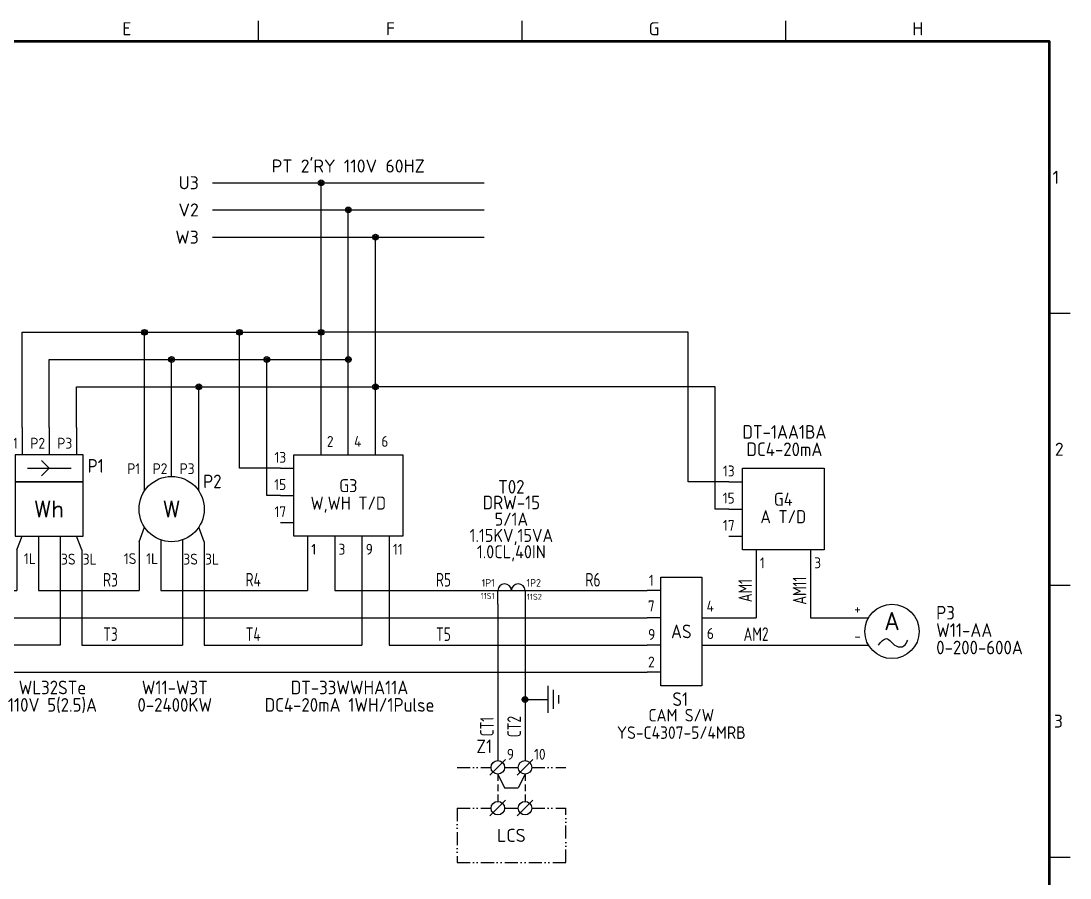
# Model space of a CAD drawing. Header units: millimetres. Extents: x 0 to 556, y 1 to 306.
# Drawn here: x 214.8 to 407.8, y 129.7 to 287.2 of the extents above; entities that cross this region are included whole.
import ezdxf
from ezdxf.enums import TextEntityAlignment as Align

# ---------------------------------------------------------------- set-up
doc = ezdxf.new("R2010")
doc.units = ezdxf.units.MM
doc.linetypes.add('ACAD_ISO12W100', pattern=[21, 12, -3, 0, -3, 0, -3])
doc.linetypes.add('HIDDEN', pattern=[0.375, 0.25, -0.125])
for name, color, linetype in [('MISC', 7, 'Continuous'), ('Normal Text', 7, 'Continuous'), ('Sheet Line', 3, 'Continuous'), ('Sheet Text', 2, 'Continuous'), ('SYMS', 7, 'Continuous'), ('TAGS', 7, 'Continuous'), ('TERMS', 7, 'Continuous'), ('WIRE(DEFAULT)', 7, 'Continuous'), ('WIRE_RED', 1, 'Continuous'), ('WIREFIXED', 7, 'Continuous')]:
    doc.layers.add(name, color=color, linetype=linetype)
doc.layers.add('Sheet Out Line', color=2, linetype='Continuous', lineweight=50)
doc.styles.add('SIMPLEX', font='simplex')
doc.styles.add('WD', font='ISOCP2.shx')
doc.styles.add('WD_IEC', font='ISOCP2.shx', dxfattribs={"width": 1.1, "height": 2.4, "bigfont": 'whgtxt.shx'})

# ---------------------------------------------------------------- blocks, each defined once
blk = doc.blocks.new('VO71_TDT1')
for p, q in [((-10, 5), (-7.5, 5)), ((-10, 0), (-7.5, 0)), ((-10, -5), (-7.5, -5)), ((-5, -7.5), (-5, -10)), ((5, -7.5), (5, -10))]:
    blk.add_line(p, q)
blk.add_lwpolyline([(-7.5, 7.5), (7.5, 7.5), (7.5, -7.5), (-7.5, -7.5)], close=True)
at = {"style": 'WD_IEC'}
for tag, p in [('RATING11', (0.22, 12.19)), ('RATING1', (0.22, 8.99))]:
    blk.add_attdef(tag, text='', height=2.5, dxfattribs=at).set_placement(p, align=Align.BOTTOM_CENTER)
at = {"linetype": 'Continuous', "style": 'WD'}
for tag, p in [('TERM01', (-8.93, 6.01)), ('TERM02', (-8.93, 1.01)), ('TERM03', (-8.93, -3.99))]:
    blk.add_attdef(tag, text='', height=2, dxfattribs=at).set_placement(p, align=Align.RIGHT)
at = {"style": 'WD', "flags": 1}
for tag, p in [('X4TERM01', (-10, 5)), ('X4TERM02', (-10, 0)), ('X4TERM03', (-10, -5)), ('X8TERM05', (5, -10))]:
    blk.add_attdef(tag, text='', height=0.08, dxfattribs=at).set_placement(p, align=Align.RIGHT)
at = {"style": 'WD'}
for tag, p in [('TAG1', (0, 1.8)), ('RATING12', (0, -1.4))]:
    blk.add_attdef(tag, text='', height=2.4, dxfattribs=at).set_placement(p, align=Align.MIDDLE_CENTER)
at = {"style": 'WD', "flags": 1}
for tag, p, height in [('LOC', (9.21, -2.67), 1), ('INST', (9.23, -1.56), 1), ('CAT', (9.16, -3.84), 1), ('FAMILY', (9.23, -4.99), 1), ('MFG', (9.31, -6.26), 1), ('ASSYCODE', (9.16, -7.35), 1), ('X8TERM04', (-5, -10), 0.08)]:
    blk.add_attdef(tag, p, '', height=height, dxfattribs=at)
at = {"linetype": 'Continuous', "style": 'WD'}
for tag, p in [('TERM04', (-4.3, -10.89)), ('TERM05', (5.7, -10.89))]:
    blk.add_attdef(tag, p, '', height=2, dxfattribs=at)
blk = doc.blocks.new('VHA1_AM1')
blk.add_circle((0, 0), 5)
blk.add_spline([(-2.5, -2.5), (-1.02, -1.33), (0.76, -2.67), (2.2, -2.67), (2.89, -1.58)], degree=3)
at = {"style": 'SIMPLEX'}
blk.add_text('A', height=3.2, dxfattribs=at).set_placement((0, 1.88), align=Align.MIDDLE)
at = {"style": 'WD_IEC'}
for tag, p in [('TERM03', (-1.91, 5.19)), ('TERM04', (3.09, 5.19))]:
    blk.add_attdef(tag, text='', height=2, dxfattribs=at).set_placement(p, align=Align.BOTTOM_LEFT)
for tag, p in [('TERM01', (-5.72, 2.57)), ('TERM06', (6.66, 2.4)), ('TERM02', (-5.72, -2.43)), ('TERM07', (-3.29, -7.14)), ('TERM05', (4.09, -7.49))]:
    blk.add_attdef(tag, text='', height=2, dxfattribs=at).set_placement(p, align=Align.BOTTOM_RIGHT)
at = {"style": 'WD', "flags": 1}
for tag, p in [('X2TERM03', (-2.5, 4.33)), ('X2TERM09', (0, 5)), ('X2TERM04', (2.5, 4.33)), ('X4TERM01', (-4.33, 2.5)), ('X1TERM06', (4.33, 2.5)), ('X4TERM08', (-5, 0)), ('X1TERM12', (5, 0)), ('X4TERM02', (-4.33, -2.5)), ('X8TERM07', (-2.5, -4.33)), ('X1TERM05', (2.5, -4.33)), ('X1TERM11', (4.33, -2.5)), ('X8TERM10', (0, -5))]:
    blk.add_attdef(tag, p, '', height=0.5, dxfattribs=at)
at = {"style": 'WD_IEC'}
for tag, p in [('TAG1', (8.14, 2.19)), ('RATING11', (8.14, -1.01)), ('RATING1', (8.14, -4.21)), ('RATING2', (8.09, -7.41))]:
    blk.add_attdef(tag, p, '', height=2.5, dxfattribs=at)
at = {"style": 'WD_IEC', "flags": 1}
for tag, p in [('INST', (-4.32, -9.29)), ('ASSYCODE', (-4.32, -12.2)), ('LOC', (-4.32, -10.79)), ('FAMILY', (-4.32, -13.7)), ('CAT', (-4.32, -15.2)), ('MFG', (-4.32, -16.56))]:
    blk.add_attdef(tag, text='', height=1, dxfattribs=at).set_placement(p, align=Align.RIGHT)
blk = doc.blocks.new('WD_WNV')
at = {"linetype": 'Continuous', "style": 'WD_IEC', "width": 0.8}
blk.add_attdef('WIRENO', text='', height=2.5, rotation=90, dxfattribs=at).set_placement((-0.75, 0), align=Align.CENTER)
at = {"style": 'WD_IEC', "flags": 1}
for tag, p in [('W08USER', (-1, 0.375)), ('W04USER', (-1, 0.875)), ('W05USER', (-1, 0.75)), ('W09USER', (-1, 0.25)), ('W03USER', (-1, 1)), ('W06USER', (-1, 0.625)), ('W07USER', (-1, 0.5)), ('W02USER', (-1, 1.125)), ('W01USER', (-1, 1.25)), ('W10USER', (-1, 0.125))]:
    blk.add_attdef(tag, text='', height=0.08, dxfattribs=at).set_placement(p, align=Align.CENTER)
blk = doc.blocks.new('WD_WNH')
at = {"linetype": 'Continuous', "style": 'WD_IEC', "width": 0.8}
blk.add_attdef('WIRENO', text='', height=2.5, dxfattribs=at).set_placement((0, 0.75), align=Align.CENTER)
at = {"style": 'WD_IEC', "flags": 1}
for tag, p in [('W08USER', (0, 0.375)), ('W04USER', (0, 0.875)), ('W05USER', (0, 0.75)), ('W09USER', (0, 0.25)), ('W03USER', (0, 1)), ('W06USER', (0, 0.625)), ('W07USER', (0, 0.5)), ('W02USER', (0, 1.125)), ('W01USER', (0, 1.25)), ('W10USER', (0, 0.125))]:
    blk.add_attdef(tag, text='', height=0.08, dxfattribs=at).set_placement(p, align=Align.CENTER)
blk = doc.blocks.new('HP31_CS6')
for p, q in [((2.5, 0), (0, 0)), ((2.5, -5), (0, -5)), ((10, -5), (12.5, -5)), ((2.5, -10), (0, -10)), ((10, -10), (12.5, -10)), ((2.5, -15), (0, -15))]:
    blk.add_line(p, q)
blk.add_lwpolyline([(2.5, 2.5), (10, 2.5), (10, -17.5), (2.5, -17.5)], close=True)
at = {"linetype": 'Continuous', "style": 'WD'}
for tag, p in [('TERM01', (1.18, 0.91)), ('TERM02', (1.36, -3.81)), ('TERM03', (1.46, -9.06)), ('TERM04', (1.36, -14.13))]:
    blk.add_attdef(tag, text='', height=2, dxfattribs=at).set_placement(p, align=Align.RIGHT)
at = {"style": 'WD', "flags": 1}
for tag, p, height in [('X4TERM01', (0, 0), 0.08), ('X4TERM02', (0, -5), 0.08), ('X1TERM05', (12.5, -5), 0.08), ('X4TERM03', (0, -10), 0.08), ('X1TERM06', (12.5, -10), 0.08), ('X4TERM04', (0, -15), 0.08), ('LOC', (14.57, -18.29), 1), ('INST', (14.71, -16.93), 1), ('CAT', (14.61, -19.58), 1), ('MFG', (14.4, -22.16), 1), ('FAMILY', (14.61, -20.82), 1), ('ASSYCODE', (14.37, -23.52), 1)]:
    blk.add_attdef(tag, p, '', height=height, dxfattribs=at)
at = {"linetype": 'Continuous', "style": 'WD'}
for tag, p in [('TERM05', (10.9, -3.86)), ('TERM06', (10.95, -8.89))]:
    blk.add_attdef(tag, p, '', height=2, dxfattribs=at)
at = {"style": 'WD_IEC'}
blk.add_attdef('TEXT1', text='', height=2.5, dxfattribs=at).set_placement((6.25, -7.5), align=Align.MIDDLE)
blk.add_attdef('TAG1', text='', height=2.5, dxfattribs=at).set_placement((6.06, -19.95), align=Align.MIDDLE_CENTER)
for tag, p in [('RATING12', (6.25, -21.76)), ('RATING11', (6.25, -24.96))]:
    blk.add_attdef(tag, text='', height=2.3, dxfattribs=at).set_placement(p, align=Align.TOP_CENTER)
blk = doc.blocks.new('VH31_WMT1')
for p, q in [((2.5, 18.32), (2.5, 25)), ((7.5, 21), (7.5, 25)), ((12.5, 18.32), (12.5, 25)), ((1.5, 9), (2.52, 11.66)), ((13.5, 9), (12.48, 11.66)), ((1.5, 9), (1.5, 0)), ((5.5, 9.34), (5.5, 0)), ((9.5, 9.34), (9.5, -10)), ((13.5, 9), (13.5, -10)), ((0, 0), (1.5, 0)), ((5.5, 0), (15, 0)), ((0, -10), (9.5, -10)), ((13.5, -10), (15, -10))]:
    blk.add_line(p, q)
blk.add_circle((7.5, 15), 6)
at = {"style": 'SIMPLEX'}
blk.add_text('W', height=3, dxfattribs=at).set_placement((7.5, 15), align=Align.MIDDLE)
at = {"style": 'WD_IEC'}
for tag, p in [('TERM01', (1.72, 21.42)), ('TERM02', (6.72, 21.42)), ('TERM03', (11.72, 21.42)), ('TERM04', (1.02, 4.89)), ('TERM05', (5.02, 4.89))]:
    blk.add_attdef(tag, text='', height=2, dxfattribs=at).set_placement(p, align=Align.RIGHT)
at = {"flags": 1}
for tag, p, height, style in [('X2TERM01', (2.5, 25), 0.08, 'WD'), ('X2TERM02', (7.5, 25), 0.08, 'WD'), ('X2TERM03', (12.5, 25), 0.08, 'WD'), ('INST', (13.88, 23.15), 1, 'WD_IEC'), ('LOC', (13.88, 21.8), 1, 'WD_IEC'), ('X4TERM04', (0, 0), 0.08, 'WD'), ('X1TERM05', (15, 0), 0.08, 'WD'), ('X4TERM06', (0, -10), 0.08, 'WD'), ('X1TERM07', (15, -10), 0.08, 'WD')]:
    blk.add_attdef(tag, p, '', height=height, dxfattribs=dict(at, style=style))
at = {"style": 'WD_IEC'}
for tag, p, height in [('TAG1', (13.3, 18.84), 2.5), ('TERM06', (9.65, 4.79), 2), ('TERM07', (13.65, 4.79), 2)]:
    blk.add_attdef(tag, p, '', height=height, dxfattribs=at)
at = {"style": 'WD_IEC', "flags": 1}
for tag, p in [('ASSYCODE', (0.5, 15.89)), ('FAMILY', (0.5, 14.39)), ('CAT', (0.5, 12.89)), ('MFG', (0.5, 11.53))]:
    blk.add_attdef(tag, text='', height=1, dxfattribs=at).set_placement(p, align=Align.RIGHT)
at = {"style": 'WD_IEC'}
for tag, p in [('RATING11', (8.08, -16.56)), ('RATING1', (8.08, -19.76))]:
    blk.add_attdef(tag, text='', height=2.5, dxfattribs=at).set_placement(p, align=Align.TOP_CENTER)
blk = doc.blocks.new('VO71_TDT4')
for p, q in [((-5, 7.5), (-5, 10)), ((0, 7.5), (0, 10)), ((5, 7.5), (5, 10)), ((-12.5, 5), (-10, 5)), ((-12.5, 0), (-10, 0)), ((-12.5, -5), (-10, -5)), ((-7.5, -7.5), (-7.5, -10)), ((-2.5, -7.5), (-2.5, -10)), ((2.5, -7.5), (2.5, -10)), ((7.5, -7.5), (7.5, -10))]:
    blk.add_line(p, q)
blk.add_lwpolyline([(-10, 7.5), (10, 7.5), (10, -7.5), (-10, -7.5)], close=True)
at = {"style": 'WD', "flags": 1}
for tag, p, height in [('X2TERM04', (-5, 10), 0.08), ('X2TERM05', (0, 10), 0.08), ('X2TERM06', (5, 10), 0.08), ('LOC', (11.71, -2.67), 1), ('INST', (11.73, -1.56), 1), ('CAT', (11.66, -3.84), 1), ('FAMILY', (11.73, -4.99), 1), ('MFG', (11.81, -6.26), 1), ('ASSYCODE', (11.66, -7.35), 1), ('X8TERM07', (-7.5, -10), 0.08), ('X8TERM08', (-2.5, -10), 0.08), ('X8TERM09', (2.5, -10), 0.08), ('X8TERM10', (7.5, -10), 0.08)]:
    blk.add_attdef(tag, p, '', height=height, dxfattribs=at)
at = {"linetype": 'Continuous', "style": 'WD'}
for tag, p in [('TERM04', (-3.94, 8.94)), ('TERM05', (1.06, 8.94)), ('TERM06', (6.06, 8.94)), ('TERM07', (-6.8, -10.89)), ('TERM08', (-1.8, -10.89)), ('TERM09', (3.2, -10.89)), ('TERM10', (8.2, -10.89))]:
    blk.add_attdef(tag, p, '', height=2, dxfattribs=at)
for tag, p in [('TERM01', (-11.43, 6.01)), ('TERM02', (-11.43, 1.01)), ('TERM03', (-11.43, -3.99))]:
    blk.add_attdef(tag, text='', height=2, dxfattribs=at).set_placement(p, align=Align.RIGHT)
at = {"style": 'WD', "flags": 1}
for tag, p in [('X4TERM01', (-12.5, 5)), ('X4TERM02', (-12.5, 0)), ('X4TERM03', (-12.5, -5))]:
    blk.add_attdef(tag, text='', height=0.08, dxfattribs=at).set_placement(p, align=Align.RIGHT)
at = {"style": 'WD'}
for tag, p in [('TAG1', (0, 1.8)), ('RATING12', (0, -1.4))]:
    blk.add_attdef(tag, text='', height=2.4, dxfattribs=at).set_placement(p, align=Align.MIDDLE_CENTER)
at = {"style": 'WD_IEC'}
for tag, p in [('RATING11', (0.22, -34.06)), ('RATING1', (0.22, -37.26))]:
    blk.add_attdef(tag, text='', height=2.5, dxfattribs=at).set_placement(p, align=Align.TOP_CENTER)
blk = doc.blocks.new('WDDOT')
for radius in [0.529, 0.33, 0.164]:
    blk.add_circle((0, 0), radius)
blk = doc.blocks.new('Q020501')
for p, q in [((-4, 0), (4, 0)), ((0, 0), (-1.41, 1.41)), ((0, 0), (-1.41, -1.42))]:
    blk.add_line(p, q)
blk = doc.blocks.new('VH51_WHMT1')
for p, q in [((2.5, 30), (2.5, 25)), ((7.5, 30), (7.5, 25)), ((12.5, 30), (12.5, 25)), ((1.5, 7.5), (2.5, 10)), ((5.5, 10), (5.5, 0)), ((9.5, 10), (9.5, -10)), ((13.5, 7.5), (12.5, 10)), ((1.5, 7.5), (1.5, 0)), ((13.5, 7.5), (13.5, -10)), ((0, 0), (1.5, 0)), ((5.5, 0), (15, 0)), ((9.5, -10), (0, -10)), ((13.5, -10), (15, -10))]:
    blk.add_line(p, q)
for points in [[(1.25, 25), (1.25, 20), (13.75, 20), (13.75, 25)], [(1.25, 20), (1.25, 10), (13.75, 10), (13.75, 20)]]:
    blk.add_lwpolyline(points, close=True)
at = {"layer": 'SYMS'}
blk.add_blockref('Q020501', (7.5, 22.5), dxfattribs=at)
at = {"style": 'SIMPLEX'}
blk.add_text('Wh', height=3, dxfattribs=at).set_placement((7.5, 15), align=Align.MIDDLE)
at = {"flags": 1}
for tag, p, height, style in [('X2TERM01', (2.5, 30), 0.08, 'WD'), ('X2TERM02', (7.5, 30), 0.08, 'WD'), ('X2TERM03', (12.5, 30), 0.08, 'WD'), ('INST', (15.13, 26), 1, 'WD_IEC'), ('LOC', (15.13, 24.65), 1, 'WD_IEC'), ('X4TERM04', (0, 0), 0.08, 'WD'), ('X1TERM05', (15, 0), 0.08, 'WD'), ('X4TERM06', (0, -10), 0.08, 'WD'), ('X1TERM07', (15, -10), 0.08, 'WD')]:
    blk.add_attdef(tag, p, '', height=height, dxfattribs=dict(at, style=style))
at = {"style": 'WD_IEC'}
for tag, p in [('TERM01', (1.72, 26.11)), ('TERM02', (6.72, 26.11)), ('TERM03', (11.72, 26.11)), ('TERM04', (1.02, 4.89)), ('TERM05', (5.02, 4.89))]:
    blk.add_attdef(tag, text='', height=2, dxfattribs=at).set_placement(p, align=Align.RIGHT)
for tag, p, height in [('TAG1', (14.55, 21.69), 2.5), ('TERM06', (9.65, 4.79), 2), ('TERM07', (13.65, 4.79), 2)]:
    blk.add_attdef(tag, p, '', height=height, dxfattribs=at)
at = {"style": 'WD_IEC', "flags": 1}
for tag, p in [('ASSYCODE', (-0.04, 15.09)), ('FAMILY', (-0.04, 13.59)), ('MFG', (-0.04, 10.72)), ('CAT', (-0.04, 12.09))]:
    blk.add_attdef(tag, text='', height=1, dxfattribs=at).set_placement(p, align=Align.RIGHT)
at = {"style": 'WD_IEC'}
for tag, p in [('RATING11', (8.08, -16.56)), ('RATING1', (8.08, -19.76)), ('RATING2', (8.08, -22.96))]:
    blk.add_attdef(tag, text='', height=2.5, dxfattribs=at).set_placement(p, align=Align.TOP_CENTER)
blk = doc.blocks.new('HDA1_CT1')
for p, q in [((-5, 0), (5, 0)), ((2.5, 0), (2.5, -2.5))]:
    blk.add_line(p, q)
for centre in [(-1.25, 0), (1.25, 0)]:
    blk.add_arc(centre, 1.25, 0, 180)
at = {"layer": 'SYMS'}
blk.add_line((-2.5, -2.5), (-2.5, 0), dxfattribs=at)
at = {"style": 'WD_IEC'}
for tag, height, p in [('TAG1', 2.5, (-0.01, 17.84)), ('RATING11', 2.5, (-0.01, 14.95)), ('RATING1', 2.4, (-0.01, 11.95)), ('RATING2', 2.4, (-0.01, 8.95)), ('RATING3', 2.4, (-0.01, 5.95)), ('RATING4', 2.4, (-0.01, 2.95))]:
    blk.add_attdef(tag, text='', height=height, dxfattribs=at).set_placement(p, align=Align.CENTER)
at = {"flags": 1}
for tag, p, height, style in [('INST', (9.44, 7.12), 1, 'WD_IEC'), ('LOC', (9.33, 5.86), 1, 'WD_IEC'), ('FAMILY', (9.34, 4.5), 1, 'WD_IEC'), ('CAT', (9.38, 3.25), 1, 'WD_IEC'), ('MFG', (9.32, 2), 1, 'WD_IEC'), ('X4TERM01', (-5, 0), 0.08, 'WD'), ('X1TERM02', (5, 0), 0.08, 'WD'), ('ASSYCODE', (9.19, 0.68), 1, 'WD_IEC'), ('X4TERM03', (-2.5, -2.5), 0.08, 'WD'), ('X1TERM04', (2.5, -2.5), 0.08, 'WD')]:
    blk.add_attdef(tag, p, '', height=height, dxfattribs=dict(at, style=style))
at = {"style": 'WD_IEC', "width": 1.05}
blk.add_attdef('TERM01', text='', height=1.4, dxfattribs=at).set_placement((-3.06, 0.31), align=Align.BOTTOM_RIGHT)
blk.add_attdef('TERM02', text='', height=1.4, dxfattribs=at).set_placement((2.78, 0.31), align=Align.BOTTOM_LEFT)
at = {"style": 'WD_IEC'}
blk.add_attdef('TERM03', text='', height=1.1, dxfattribs=at).set_placement((-3.09, -0.42), align=Align.TOP_RIGHT)
blk.add_attdef('TERM04', text='', height=1.1, dxfattribs=at).set_placement((2.84, -0.58), align=Align.TOP_LEFT)
blk = doc.blocks.new('HGND2')
at = {"color": 3}
for p, q in [((1.75, -2.5), (1.75, 2.5)), ((0, 0), (1.75, 0)), ((2.75, -1.75), (2.75, 1.75)), ((3.75, -0.75), (3.75, 0.75))]:
    blk.add_line(p, q, dxfattribs=at)
at = {"style": 'WD_IEC'}
for tag, p in [('INST', (10.12, 7)), ('LOC', (10.12, 3.5))]:
    blk.add_attdef(tag, text='', height=2.5, dxfattribs=at).set_placement(p, align=Align.RIGHT)
at = {"color": 3, "style": 'WD_IEC', "flags": 1}
blk.add_attdef('TAG1', (4, 0.13), '', height=2.4, dxfattribs=at)
at = {"style": 'WD_IEC', "flags": 1}
blk.add_attdef('X4TERM01', (0, 0), '', height=0.32, dxfattribs=at)
blk = doc.blocks.new('HT0W_TB1')
blk.add_circle((0, 0), 1.25)
at = {"layer": 'SYMS'}
blk.add_line((-1.44, -1.44), (1.44, 1.44), dxfattribs=at)
at = {"style": 'WD_IEC', "flags": 1}
for tag, p in [('INST', (-1.04, 7.87)), ('LOC', (-1.04, 4.87))]:
    blk.add_attdef(tag, text='', height=2.5, dxfattribs=at).set_placement(p, align=Align.BOTTOM_RIGHT)
at = {"style": 'WD_IEC'}
blk.add_attdef('TAGSTRIP', text='', height=2.5, dxfattribs=at).set_placement((-1.04, 1.87), align=Align.BOTTOM_RIGHT)
blk.add_attdef('TERM01', text='', height=2, dxfattribs=at).set_placement((1.66, 0.81), align=Align.BOTTOM_LEFT)
at = {"flags": 1}
for tag, p, height, style in [('X4LINK', (-1.25, 0), 0.01, 'WD'), ('X4TERM01', (-1.25, 0), 0.25, 'WD_IEC'), ('STRIPSEQ', (-0.02, -0.02), 0.025, 'WD_IEC'), ('X2TERM01', (0, 1.25), 0.25, 'WD_IEC'), ('X1LINK', (1.25, 0), 0.01, 'WD'), ('X1TERM01', (1.25, 0), 0.25, 'WD_IEC'), ('LINKTERM', (-0.02, -0.06), 0.025, 'WD_IEC'), ('X8TERM01', (0, -1.25), 0.25, 'WD_IEC')]:
    blk.add_attdef(tag, p, '', height=height, dxfattribs=dict(at, style=style))
at = {"style": 'WD_IEC', "flags": 1}
for tag, height, p in [('CAT', 1, (-1.95, -2.37)), ('MFG', 1, (-2.09, -3.63)), ('DESC1', 2, (-1.78, -7.62)), ('ASSYCODE', 1, (-2.04, -4.92)), ('DESC2', 2, (-1.78, -10.06)), ('DESC3', 2, (-1.78, -12.55))]:
    blk.add_attdef(tag, text='', height=height, dxfattribs=at).set_placement(p, align=Align.RIGHT)
blk = doc.blocks.new('HT0_TB1')
blk.add_circle((0, 0), 1.25)
at = {"layer": 'SYMS'}
blk.add_line((-1.44, -1.44), (1.44, 1.44), dxfattribs=at)
at = {"flags": 1}
for tag, p, height, style in [('X4LINK', (-1.25, 0), 0.01, 'WD'), ('X4TERM01', (-1.25, 0), 0.25, 'WD_IEC'), ('X2TERM01', (0, 1.25), 0.25, 'WD_IEC'), ('X1LINK', (1.25, 0), 0.01, 'WD'), ('X1TERM01', (1.25, 0), 0.25, 'WD_IEC'), ('X8TERM01', (0, -1.25), 0.25, 'WD_IEC')]:
    blk.add_attdef(tag, p, '', height=height, dxfattribs=dict(at, style=style))
blk = doc.blocks.new('LSSA3')
at = {"layer": 'Sheet Line'}
for p, q in [((258.5, 283.5), (258.5, 287.25)), ((307, 283.5), (307, 287.25)), ((355.5, 283.5), (355.5, 287.25)), ((404, 233.5), (407.75, 233.5)), ((404, 183.5), (407.75, 183.5)), ((404, 133.5), (407.75, 133.5))]:
    blk.add_line(p, q, dxfattribs=at)
at = {"layer": 'Sheet Out Line'}
blk.add_lwpolyline([(16, 6.5), (404, 6.5), (404, 283.5), (16, 283.5)], close=True, dxfattribs=at)
at = {"style": 'WD_IEC', "width": 1.1}
for tag, height, p in [('DESC4', 2.4, (57.5, 39.5)), ('CUSTOMERS31', 3.8, (219, 38)), ('TITLE1', 3.6, (333, 37.5)), ('CUSTOMERS21', 3.8, (219, 35.25)), ('DESC3', 2.4, (57.5, 33.5)), ('CUSTOMERS32', 3.8, (219, 32.5)), ('TITLE2', 3.6, (333, 32.5)), ('CUSTOMERS22', 3.8, (219, 29.75)), ('TITLE3', 3.6, (333, 27.5)), ('RN', 3.5, (398, 28.75)), ('DESC2', 2.4, (57.5, 27.5)), ('CUSTOMERS33', 3.8, (219, 27)), ('DESC1', 2.4, (57.5, 21.5)), ('FILE', 2.4, (314, 18.5)), ('WORKNO', 3.5, (365.5, 18.5)), ('DESC0', 2.4, (57.5, 15.5)), ('SHN', 2.4, (395, 12)), ('TSH', 2.4, (401, 9))]:
    blk.add_attdef(tag, text='', height=height, dxfattribs=at).set_placement(p, align=Align.MIDDLE_CENTER)
at = {"style": 'WD_IEC'}
for tag, p in [('DATE4', (96.5, 39.5)), ('DRWN4', (111.5, 39.5)), ('DSGN4', (126.5, 39.5)), ('CHKD4', (141.5, 39.5)), ('APPD4', (156.5, 39.5)), ('DATE3', (96.5, 33.5)), ('DRWN3', (111.5, 33.5)), ('DSGN3', (126.5, 33.5)), ('CHKD3', (141.5, 33.5)), ('APPD3', (156.5, 33.5)), ('DATE2', (96.5, 27.5)), ('DRWN2', (111.5, 27.5)), ('DSGN2', (126.5, 27.5)), ('CHKD2', (141.5, 27.5)), ('APPD2', (156.5, 27.5)), ('DATE1', (96.5, 21.5)), ('DRWN1', (111.5, 21.5)), ('DSGN1', (126.5, 21.5)), ('CHKD1', (141.5, 21.5)), ('APPD1', (156.5, 21.5)), ('DATE0', (96.5, 15.5)), ('DRWN0', (111.5, 15.5)), ('DSGN0', (126.5, 15.5)), ('CHKD0', (141.5, 15.5)), ('APPD0', (156.5, 15.5))]:
    blk.add_attdef(tag, text='', height=2.4, dxfattribs=at).set_placement(p, align=Align.MIDDLE_CENTER)
at = {"style": 'WD_IEC', "width": 1.1}
for tag, p in [('DWG1ST', (345, 10.5)), ('DWGNO', (373.49, 10.5))]:
    blk.add_attdef(tag, text='', height=3.5, dxfattribs=at).set_placement(p, align=Align.MIDDLE_LEFT)
at = {"style": 'WD_IEC', "width": 1.1, "flags": 9}
blk.add_attdef('WD_TB', (0, 0), '', height=2.4, dxfattribs=at)
at = {"layer": 'Sheet Text', "style": 'WD_IEC', "width": 1.1}
for s, p in [('E', (234.25, 284.62)), ('F', (282.75, 284.62)), ('G', (331.25, 284.62)), ('H', (379.75, 284.62))]:
    blk.add_text(s, height=2.4, dxfattribs=at).set_placement(p, align=Align.CENTER)
for s, p in [('1', (405.73, 258.5)), ('2', (406.58, 208.5)), ('3', (406.45, 158.5))]:
    blk.add_text(s, height=2.4, dxfattribs=at).set_placement(p, align=Align.MIDDLE_RIGHT)

msp = doc.modelspace()

# ---------------------------------------------------------------- linework, layer by layer
at = {"linetype": 'HIDDEN', "ltscale": 5}
for p, q in [((302.5, 148.75), (302.5, 143.75)), ((307.5, 148.75), (307.5, 143.75))]:
    msp.add_line(p, q, dxfattribs=at)
for p, q in [((302.5, 148.75), (303.75, 146.25)), ((307.5, 148.75), (306.25, 146.25))]:
    msp.add_line(p, q)
at = {"layer": 'Normal Text', "linetype": 'ACAD_ISO12W100', "ltscale": 0.2}
for p, q in [((295, 150), (301.25, 150)), ((303.75, 150), (306.25, 150)), ((308.75, 150), (315, 150)), ((295, 142.5), (301.25, 142.5)), ((295, 142.5), (295, 132.5)), ((303.75, 142.5), (306.25, 142.5)), ((308.75, 142.5), (315, 142.5)), ((315, 132.5), (315, 142.5)), ((295, 132.5), (315, 132.5))]:
    msp.add_line(p, q, dxfattribs=at)
at = {"layer": 'Normal Text'}
msp.add_line((303.75, 146.25), (306.25, 146.25), dxfattribs=at)
at = {"layer": 'WIRE(DEFAULT)'}
for p, q in [((345, 197.5), (342.5, 197.5)), ((267.5, 190), (267.5, 182.5)), ((272.5, 190), (272.5, 182.5)), ((277.5, 190), (277.5, 172.5)), ((282.5, 190), (282.5, 172.5)), ((360, 187.5), (360, 177.5)), ((227.5, 182.5), (235, 182.5)), ((250, 182.5), (267.5, 182.5)), ((272.5, 182.5), (300, 182.5)), ((310, 182.5), (330, 182.5)), ((302.5, 180), (302.5, 151.25)), ((307.5, 180), (307.5, 180)), ((307.5, 180), (307.5, 151.25)), ((190, 177.5), (330, 177.5)), ((342.5, 177.5), (350, 177.5)), ((360, 177.5), (370.67, 177.5)), ((227.5, 172.5), (235, 172.5)), ((250, 172.5), (277.5, 172.5)), ((282.5, 172.5), (330, 172.5)), ((342.5, 172.5), (370.67, 172.5)), ((155, 167.5), (330, 167.5)), ((307.5, 162.5), (310, 162.5))]:
    msp.add_line(p, q, dxfattribs=at)
at = {"layer": 'WIRE(DEFAULT)', "linetype": 'Continuous'}
msp.add_line((350, 187.5), (350, 177.5), dxfattribs=at)
at = {"layer": 'WIRE_RED'}
for p, q in [((250, 257.5), (300, 257.5)), ((270, 230), (270, 257.5)), ((250, 252.5), (300, 252.5)), ((275, 225), (275, 252.5)), ((250, 247.5), (300, 247.5)), ((280, 220), (280, 247.5)), ((215, 212.5), (215, 230)), ((215, 230), (237.5, 230)), ((237.5, 207.5), (237.5, 230)), ((237.5, 230), (270, 230)), ((255, 205), (255, 230)), ((337.5, 230), (270, 230)), ((270, 210), (270, 230)), ((337.5, 202.5), (337.5, 230)), ((220, 212.5), (220, 225)), ((220, 225), (242.5, 225)), ((242.5, 207.5), (242.5, 225)), ((242.5, 225), (275, 225)), ((260, 200), (260, 225)), ((275, 210), (275, 225)), ((225, 212.5), (225, 220)), ((225, 220), (247.5, 220)), ((247.5, 207.5), (247.5, 220)), ((247.5, 220), (280, 220)), ((342.5, 220), (280, 220)), ((280, 210), (280, 220)), ((342.5, 197.5), (342.5, 220)), ((262.5, 205), (255, 205)), ((345, 202.5), (337.5, 202.5)), ((262.5, 200), (260, 200))]:
    msp.add_line(p, q, dxfattribs=at)

# ---------------------------------------------------------------- block references
at = {"layer": 'SYMS'}
for name, p in [('LSSA3', (0, 0)), ('WDDOT', (270, 257.5)), ('WDDOT', (275, 252.5)), ('WDDOT', (280, 247.5)), ('WDDOT', (237.5, 230)), ('WDDOT', (255, 230)), ('WDDOT', (270, 230)), ('WDDOT', (242.5, 225)), ('WDDOT', (260, 225)), ('WDDOT', (275, 225)), ('WDDOT', (247.5, 220)), ('WDDOT', (280, 220)), ('HGND2', (310, 162.5)), ('WDDOT', (307.5, 162.5)), ('HT0_TB1', (302.5, 142.5)), ('HT0_TB1', (307.5, 142.5))]:
    msp.add_blockref(name, p, dxfattribs=at)
ref = msp.add_blockref('VH51_WHMT1', (212.5, 182.5), dxfattribs=at)
ref.add_attrib('TERM06', '3S', (222.15, 187.29), dxfattribs={"layer": 'TERMS', "height": 2, "style": 'WD_IEC'})
ref.add_attrib('TERM07', '3L', (226.15, 187.29), dxfattribs={"layer": 'TERMS', "height": 2, "style": 'WD_IEC'})
ref.add_attrib('TERM05', '1L', dxfattribs={"layer": 'TERMS', "height": 2, "style": 'WD_IEC'}).set_placement((217.52, 187.39), align=Align.RIGHT)
ref.add_attrib('TERM04', '1S', dxfattribs={"layer": 'TERMS', "height": 2, "style": 'WD_IEC'}).set_placement((213.52, 187.39), align=Align.RIGHT)
ref.add_attrib('TERM03', 'P3', dxfattribs={"layer": 'TERMS', "height": 2, "style": 'WD_IEC'}).set_placement((224.22, 208.61), align=Align.RIGHT)
ref.add_attrib('TERM02', 'P2', dxfattribs={"layer": 'TERMS', "height": 2, "style": 'WD_IEC'}).set_placement((219.22, 208.61), align=Align.RIGHT)
ref.add_attrib('TERM01', 'P1', dxfattribs={"layer": 'TERMS', "height": 2, "style": 'WD_IEC'}).set_placement((214.22, 208.61), align=Align.RIGHT)
ref.add_attrib('RATING1', '110V 5(2.5)A', dxfattribs={"layer": 'MISC', "height": 2.5, "style": 'WD_IEC'}).set_placement((220.58, 162.74), align=Align.TOP_CENTER)
ref.add_attrib('RATING11', 'WL32STe', dxfattribs={"layer": 'MISC', "height": 2.5, "style": 'WD_IEC'}).set_placement((220.58, 165.94), align=Align.TOP_CENTER)
ref.add_attrib('TAG1', 'P1', (227.05, 204.19), dxfattribs={"layer": 'TAGS', "height": 2.5, "style": 'WD_IEC'})
at = {"layer": 'SYMS', "linetype": 'Continuous'}
ref = msp.add_blockref('VO71_TDT1', (355, 197.5), dxfattribs=at)
ref.add_attrib('TERM05', '3', (360.7, 186.61), dxfattribs={"layer": 'TERMS', "linetype": 'Continuous', "height": 2, "style": 'WD'})
ref.add_attrib('TERM04', '1', (350.7, 186.61), dxfattribs={"layer": 'TERMS', "linetype": 'Continuous', "height": 2, "style": 'WD'})
ref.add_attrib('RATING1', 'DC4-20mA', dxfattribs={"layer": 'MISC', "height": 2.5, "style": 'WD_IEC'}).set_placement((355.22, 206.49), align=Align.BOTTOM_CENTER)
ref.add_attrib('RATING11', 'DT-1AA1BA', dxfattribs={"layer": 'MISC', "height": 2.5, "style": 'WD_IEC'}).set_placement((355.22, 209.69), align=Align.BOTTOM_CENTER)
ref.add_attrib('TAG1', 'G4', dxfattribs={"layer": 'TAGS', "height": 2.4, "style": 'WD'}).set_placement((355, 199.3), align=Align.MIDDLE_CENTER)
ref.add_attrib('RATING12', 'A T/D', dxfattribs={"layer": 'MISC', "height": 2.4, "style": 'WD'}).set_placement((355, 196.1), align=Align.MIDDLE_CENTER)
ref.add_attrib('TERM03', '17', dxfattribs={"layer": 'TERMS', "linetype": 'Continuous', "height": 2, "style": 'WD'}).set_placement((346.07, 193.51), align=Align.RIGHT)
ref.add_attrib('TERM02', '15', dxfattribs={"layer": 'TERMS', "linetype": 'Continuous', "height": 2, "style": 'WD'}).set_placement((346.07, 198.51), align=Align.RIGHT)
ref.add_attrib('TERM01', '13', dxfattribs={"layer": 'TERMS', "linetype": 'Continuous', "height": 2, "style": 'WD'}).set_placement((346.07, 203.51), align=Align.RIGHT)
at = {"layer": 'SYMS'}
ref = msp.add_blockref('VO71_TDT4', (275, 200), dxfattribs=at)
ref.add_attrib('TERM06', '6', (281.06, 208.94), dxfattribs={"layer": 'TERMS', "linetype": 'Continuous', "height": 2, "style": 'WD'})
ref.add_attrib('TERM05', '4', (276.06, 208.94), dxfattribs={"layer": 'TERMS', "linetype": 'Continuous', "height": 2, "style": 'WD'})
ref.add_attrib('TERM04', '2', (271.06, 208.94), dxfattribs={"layer": 'TERMS', "linetype": 'Continuous', "height": 2, "style": 'WD'})
ref.add_attrib('RATING1', 'DC4-20mA 1WH/1Pulse', dxfattribs={"layer": 'MISC', "height": 2.5, "style": 'WD_IEC'}).set_placement((275.22, 162.74), align=Align.TOP_CENTER)
ref.add_attrib('RATING11', 'DT-33WWHA11A', dxfattribs={"layer": 'MISC', "height": 2.5, "style": 'WD_IEC'}).set_placement((275.22, 165.94), align=Align.TOP_CENTER)
ref.add_attrib('TERM10', '11', (283.2, 189.11), dxfattribs={"layer": 'TERMS', "linetype": 'Continuous', "height": 2, "style": 'WD'})
ref.add_attrib('TERM09', '9', (278.2, 189.11), dxfattribs={"layer": 'TERMS', "linetype": 'Continuous', "height": 2, "style": 'WD'})
ref.add_attrib('TERM08', '3', (273.2, 189.11), dxfattribs={"layer": 'TERMS', "linetype": 'Continuous', "height": 2, "style": 'WD'})
ref.add_attrib('TERM07', '1', (268.2, 189.11), dxfattribs={"layer": 'TERMS', "linetype": 'Continuous', "height": 2, "style": 'WD'})
ref.add_attrib('TAG1', 'G3', dxfattribs={"layer": 'TAGS', "height": 2.4, "style": 'WD'}).set_placement((275, 201.8), align=Align.MIDDLE_CENTER)
ref.add_attrib('RATING12', 'W,WH T/D', dxfattribs={"layer": 'MISC', "height": 2.4, "style": 'WD'}).set_placement((275, 198.6), align=Align.MIDDLE_CENTER)
ref.add_attrib('TERM03', '17', dxfattribs={"layer": 'TERMS', "linetype": 'Continuous', "height": 2, "style": 'WD'}).set_placement((263.57, 196.01), align=Align.RIGHT)
ref.add_attrib('TERM02', '15', dxfattribs={"layer": 'TERMS', "linetype": 'Continuous', "height": 2, "style": 'WD'}).set_placement((263.57, 201.01), align=Align.RIGHT)
ref.add_attrib('TERM01', '13', dxfattribs={"layer": 'TERMS', "linetype": 'Continuous', "height": 2, "style": 'WD'}).set_placement((263.57, 206.01), align=Align.RIGHT)
ref = msp.add_blockref('VH31_WMT1', (235, 182.5), dxfattribs=at)
ref.add_attrib('RATING1', '0-2400KW', dxfattribs={"layer": 'MISC', "height": 2.5, "style": 'WD_IEC'}).set_placement((243.08, 162.74), align=Align.TOP_CENTER)
ref.add_attrib('RATING11', 'W11-W3T', dxfattribs={"layer": 'MISC', "height": 2.5, "style": 'WD_IEC'}).set_placement((243.08, 165.94), align=Align.TOP_CENTER)
ref.add_attrib('TERM06', '3S', (244.65, 187.29), dxfattribs={"layer": 'TERMS', "height": 2, "style": 'WD_IEC'})
ref.add_attrib('TERM07', '3L', (248.65, 187.29), dxfattribs={"layer": 'TERMS', "height": 2, "style": 'WD_IEC'})
ref.add_attrib('TERM05', '1L', dxfattribs={"layer": 'TERMS', "height": 2, "style": 'WD_IEC'}).set_placement((240.02, 187.39), align=Align.RIGHT)
ref.add_attrib('TERM04', '1S', dxfattribs={"layer": 'TERMS', "height": 2, "style": 'WD_IEC'}).set_placement((236.02, 187.39), align=Align.RIGHT)
ref.add_attrib('TERM03', 'P3', dxfattribs={"layer": 'TERMS', "height": 2, "style": 'WD_IEC'}).set_placement((246.72, 203.92), align=Align.RIGHT)
ref.add_attrib('TERM02', 'P2', dxfattribs={"layer": 'TERMS', "height": 2, "style": 'WD_IEC'}).set_placement((241.72, 203.92), align=Align.RIGHT)
ref.add_attrib('TERM01', 'P1', dxfattribs={"layer": 'TERMS', "height": 2, "style": 'WD_IEC'}).set_placement((236.72, 203.92), align=Align.RIGHT)
ref.add_attrib('TAG1', 'P2', (248.3, 201.34), dxfattribs={"layer": 'TAGS', "height": 2.5, "style": 'WD_IEC'})
ref = msp.add_blockref('HDA1_CT1', (305, 182.5), dxfattribs=at)
ref.add_attrib('TERM01', '1P1', dxfattribs={"layer": 'TERMS', "height": 1.4, "style": 'WD_IEC', "width": 1.05}).set_placement((301.94, 182.81), align=Align.BOTTOM_RIGHT)
ref.add_attrib('TERM02', '1P2', dxfattribs={"layer": 'TERMS', "height": 1.4, "style": 'WD_IEC', "width": 1.05}).set_placement((307.78, 182.81), align=Align.BOTTOM_LEFT)
ref.add_attrib('TERM03', '11S1', dxfattribs={"layer": 'TERMS', "height": 1.1, "style": 'WD_IEC'}).set_placement((301.91, 182.08), align=Align.TOP_RIGHT)
ref.add_attrib('TERM04', '11S2', dxfattribs={"layer": 'TERMS', "height": 1.1, "style": 'WD_IEC'}).set_placement((307.84, 181.92), align=Align.TOP_LEFT)
ref.add_attrib('RATING11', 'DRW-15', dxfattribs={"layer": 'MISC', "height": 2.5, "style": 'WD_IEC'}).set_placement((304.99, 197.45), align=Align.CENTER)
ref.add_attrib('RATING1', '5/1A', dxfattribs={"layer": 'MISC', "height": 2.4, "style": 'WD_IEC'}).set_placement((304.99, 194.45), align=Align.CENTER)
ref.add_attrib('RATING2', '1.15KV,15VA', dxfattribs={"layer": 'MISC', "height": 2.4, "style": 'WD_IEC'}).set_placement((304.99, 191.45), align=Align.CENTER)
ref.add_attrib('RATING3', '1.0CL,40IN', dxfattribs={"layer": 'MISC', "height": 2.4, "style": 'WD_IEC'}).set_placement((304.99, 188.45), align=Align.CENTER)
ref.add_attrib('TAG1', 'T02', dxfattribs={"layer": 'TAGS', "height": 2.5, "style": 'WD_IEC'}).set_placement((304.99, 200.34), align=Align.CENTER)
ref = msp.add_blockref('HP31_CS6', (330, 182.5), dxfattribs=at)
ref.add_attrib('RATING11', 'YS-C4307-5/4MRB', dxfattribs={"layer": 'MISC', "height": 2.3, "style": 'WD_IEC'}).set_placement((336.25, 157.54), align=Align.TOP_CENTER)
ref.add_attrib('RATING12', 'CAM S/W', dxfattribs={"layer": 'MISC', "height": 2.3, "style": 'WD_IEC'}).set_placement((336.25, 160.74), align=Align.TOP_CENTER)
ref.add_attrib('TERM06', '6', (340.95, 173.61), dxfattribs={"layer": 'TERMS', "linetype": 'Continuous', "height": 2, "style": 'WD'})
ref.add_attrib('TERM05', '4', (340.9, 178.64), dxfattribs={"layer": 'TERMS', "linetype": 'Continuous', "height": 2, "style": 'WD'})
ref.add_attrib('TERM04', '2', dxfattribs={"layer": 'TERMS', "linetype": 'Continuous', "height": 2, "style": 'WD'}).set_placement((331.36, 168.37), align=Align.RIGHT)
ref.add_attrib('TERM03', '9', dxfattribs={"layer": 'TERMS', "linetype": 'Continuous', "height": 2, "style": 'WD'}).set_placement((331.46, 173.44), align=Align.RIGHT)
ref.add_attrib('TERM02', '7', dxfattribs={"layer": 'TERMS', "linetype": 'Continuous', "height": 2, "style": 'WD'}).set_placement((331.36, 178.69), align=Align.RIGHT)
ref.add_attrib('TERM01', '1', dxfattribs={"layer": 'TERMS', "linetype": 'Continuous', "height": 2, "style": 'WD'}).set_placement((331.18, 183.41), align=Align.RIGHT)
ref.add_attrib('TAG1', 'S1', dxfattribs={"layer": 'TAGS', "height": 2.5, "style": 'WD_IEC'}).set_placement((336.06, 162.55), align=Align.MIDDLE_CENTER)
ref.add_attrib('TEXT1', 'AS', dxfattribs={"layer": 'MISC', "height": 2.5, "style": 'WD_IEC'}).set_placement((336.25, 175), align=Align.MIDDLE)
at = {"layer": 'SYMS', "linetype": 'Continuous'}
ref = msp.add_blockref('VHA1_AM1', (375, 175), dxfattribs=at)
ref.add_attrib('TERM02', '-', dxfattribs={"layer": 'TERMS', "height": 2, "style": 'WD_IEC'}).set_placement((369.28, 172.57), align=Align.BOTTOM_RIGHT)
ref.add_attrib('TERM01', '+', dxfattribs={"layer": 'TERMS', "height": 2, "style": 'WD_IEC'}).set_placement((369.28, 177.57), align=Align.BOTTOM_RIGHT)
ref.add_attrib('RATING1', '0-200-600A', (383.14, 170.79), dxfattribs={"layer": 'MISC', "height": 2.5, "style": 'WD_IEC'})
ref.add_attrib('RATING11', 'W11-AA', (383.14, 173.99), dxfattribs={"layer": 'MISC', "height": 2.5, "style": 'WD_IEC'})
ref.add_attrib('TAG1', 'P3', (383.14, 177.19), dxfattribs={"layer": 'TAGS', "height": 2.5, "style": 'WD_IEC'})
at = {"layer": 'SYMS'}
ref = msp.add_blockref('HT0W_TB1', (302.5, 150), dxfattribs=at)
ref.add_attrib('TAGSTRIP', 'Z1', dxfattribs={"layer": 'TAGS', "height": 2.5, "style": 'WD_IEC'}).set_placement((301.46, 151.87), align=Align.BOTTOM_RIGHT)
ref.add_attrib('TERM01', '9', dxfattribs={"layer": 'TERMS', "height": 2, "style": 'WD_IEC'}).set_placement((304.16, 150.81), align=Align.BOTTOM_LEFT)
ref = msp.add_blockref('HT0W_TB1', (307.5, 150), dxfattribs=at)
ref.add_attrib('TERM01', '10', dxfattribs={"layer": 'TERMS', "height": 2, "style": 'WD_IEC'}).set_placement((309.16, 150.81), align=Align.BOTTOM_LEFT)
at = {"layer": 'WIREFIXED'}
ref = msp.add_blockref('WD_WNH', (231.25, 182.5), dxfattribs=at)
ref.add_attrib('WIRENOF', 'R3', dxfattribs={"linetype": 'Continuous', "height": 2.5, "style": 'WD_IEC', "width": 0.8}).set_placement((231.25, 183.25), align=Align.CENTER)
ref = msp.add_blockref('WD_WNH', (257.5, 182.5), dxfattribs=at)
ref.add_attrib('WIRENOF', 'R4', dxfattribs={"linetype": 'Continuous', "height": 2.5, "style": 'WD_IEC', "width": 0.8}).set_placement((257.5, 183.25), align=Align.CENTER)
ref = msp.add_blockref('WD_WNH', (292.5, 182.5), dxfattribs=at)
ref.add_attrib('WIRENOF', 'R5', dxfattribs={"linetype": 'Continuous', "height": 2.5, "style": 'WD_IEC', "width": 0.8}).set_placement((292.5, 183.25), align=Align.CENTER)
ref = msp.add_blockref('WD_WNH', (320, 182.5), dxfattribs=at)
ref.add_attrib('WIRENOF', 'R6', dxfattribs={"linetype": 'Continuous', "height": 2.5, "style": 'WD_IEC', "width": 0.8}).set_placement((320, 183.25), align=Align.CENTER)
ref = msp.add_blockref('WD_WNV', (350, 182.5), dxfattribs=at)
ref.add_attrib('WIRENOF', 'AM1', dxfattribs={"linetype": 'Continuous', "height": 2.5, "rotation": 90, "style": 'WD_IEC', "width": 0.8}).set_placement((349.25, 182.5), align=Align.CENTER)
ref = msp.add_blockref('WD_WNV', (360, 182.5), dxfattribs=at)
ref.add_attrib('WIRENOF', 'AM11', dxfattribs={"linetype": 'Continuous', "height": 2.5, "rotation": 90, "style": 'WD_IEC', "width": 0.8}).set_placement((359.25, 182.5), align=Align.CENTER)
ref = msp.add_blockref('WD_WNH', (231.25, 172.5), dxfattribs=at)
ref.add_attrib('WIRENOF', 'T3', dxfattribs={"linetype": 'Continuous', "height": 2.5, "style": 'WD_IEC', "width": 0.8}).set_placement((231.25, 173.25), align=Align.CENTER)
ref = msp.add_blockref('WD_WNH', (257.5, 172.5), dxfattribs=at)
ref.add_attrib('WIRENOF', 'T4', dxfattribs={"linetype": 'Continuous', "height": 2.5, "style": 'WD_IEC', "width": 0.8}).set_placement((257.5, 173.25), align=Align.CENTER)
ref = msp.add_blockref('WD_WNH', (292.5, 172.5), dxfattribs=at)
ref.add_attrib('WIRENOF', 'T5', dxfattribs={"linetype": 'Continuous', "height": 2.5, "style": 'WD_IEC', "width": 0.8}).set_placement((292.5, 173.25), align=Align.CENTER)
ref = msp.add_blockref('WD_WNH', (350, 172.5), dxfattribs=at)
ref.add_attrib('WIRENOF', 'AM2', dxfattribs={"linetype": 'Continuous', "height": 2.5, "style": 'WD_IEC', "width": 0.8}).set_placement((350, 173.25), align=Align.CENTER)
ref = msp.add_blockref('WD_WNV', (302.5, 157.5), dxfattribs=at)
ref.add_attrib('WIRENOF', 'CT1', dxfattribs={"linetype": 'Continuous', "height": 2.5, "rotation": 90, "style": 'WD_IEC', "width": 0.8}).set_placement((301.75, 157.5), align=Align.CENTER)
ref = msp.add_blockref('WD_WNV', (307.5, 157.5), dxfattribs=at)
ref.add_attrib('WIRENOF', 'CT2', dxfattribs={"linetype": 'Continuous', "height": 2.5, "rotation": 90, "style": 'WD_IEC', "width": 0.8}).set_placement((306.75, 157.5), align=Align.CENTER)

# ---------------------------------------------------------------- texts
at = {"layer": 'Normal Text', "char_height": 2.4, "style": 'WD_IEC'}
for s, insert, width, attachment_point in [("PT 2'RY 110V 60HZ", (275, 259.38), 45, 8), ('U3', (247.5, 257.5), 2.5, 6), ('V2', (247.5, 252.5), 2.5, 6), ('W3', (247.5, 247.5), 2.5, 6), ('LCS', (305, 137.5), 5, 5)]:
    msp.add_mtext(s, dxfattribs=dict(at, insert=insert, width=width, attachment_point=attachment_point))

doc.saveas('drawing.dxf')
